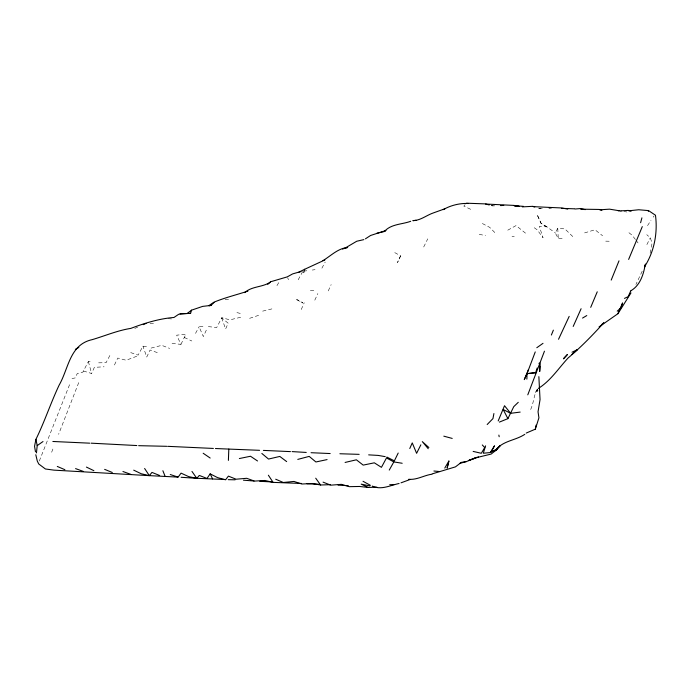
<?xml version="1.0" encoding="UTF-8"?>
<svg xmlns="http://www.w3.org/2000/svg" width="691" height="691" viewBox="0 0 691 691"><rect width="100%" height="100%" fill="white"/><g stroke="black" fill="none" stroke-linecap="round" stroke-linejoin="round"><path stroke-width="0.52" stroke-dasharray="3.46 2.59" d="M537.728 389.404L537.693 391.469L538.082 389.448M650.145 253.208L652.088 243.12L650.291 237.842L646.767 234.664M537.296 388.99C533.357 395.943 533.772 404.589 529.6 411.508M78.714 382.624L58.605 434.328M51.644 452.251L53.38 447.777M39.309 461.035L70.188 383.125M642.198 271.174L635.927 284.485M90.124 361.652L88.362 361.548L82.851 372.121L77.271 373.546L75.112 377.942L71.994 378.538M301.25 309.508L304.23 302.77M83.343 370.989L91.601 373.486L94.373 367.353L104.091 366.783M328.268 290.928L331.153 284.614M206.298 330.168L203.361 336.569L199.077 326.808L203.007 326.394M314.785 300.179L317.869 293.554M180.956 344.368L185.922 334.202L176.637 335.187L180.956 344.368L172.05 343.418M114.43 365.003L117.772 358.05L126.159 360.253L137.768 355.874M321.894 268.186L325.211 262.079M400.616 255.834L397.48 262.606L400.616 255.834L393.343 251.835M423.704 246.998L427.755 238.836M646.888 244.588L650.291 237.842M298.175 279.812L302.934 271.148M221.681 317.895L225.603 329.011L228.177 323.198L221.681 317.895L216.715 327.517L208.06 326.584M109.878 355.494L106.043 362.706L96.74 362.861M146.483 346.761L142.942 346.156L138.131 355.122L130.219 352.436M195.527 333.39L199.077 326.808M562.154 238.715L558.259 238.594L555.236 232.815L557.775 228.324L564.884 228.894L572.865 236.65M276.944 285.616L279.708 281.038M647.545 225.637L651.008 220.265M653.185 217.181L654.04 215.972M535.482 392.428L538.375 388.42M465.129 204.605L463.86 206.117L471.366 209.632M507.755 230.189L516.056 225.586L525.67 233.282M134.823 328.415L137.639 327.154M249.589 318.335L260.922 314.569M584.586 232.893L595.011 229.775L602.595 235.761M151.07 348.1L161.772 345.345L169.658 348.428M262.658 311.14L273.481 308.506M240.649 317.281L229.844 319.864L221.828 317.635M312.263 270.043L315.053 269.663M303.91 271.053L306.847 270.777M538.816 208.241L543.877 208.527M310.363 290.609L314.414 290.324M491.361 205.564L495.361 205.935M225.085 299.453L230.837 299.445M512.014 236.685L514.285 236.719M605.722 241.15L609.687 241.245M150.025 323.362L155.89 323.518M168.068 318.603L172.966 319.087M623.973 211.541L626.962 211.99M479.208 234.353L485.531 235.571M236.909 312.617L242.437 313.904M491.249 205.521L493.253 206.073M538.721 208.164L540.707 208.777M157.289 352.617L150.085 350.017L146.751 357.04L142.942 346.156M184.238 337.433L191.822 341M296.56 299.661L302.943 302.969L296.733 299.341M482.353 223.504L489.72 227.382L496.069 233.852M534.264 227.736L537.253 229.878L543.048 237.764L539.334 226.398L546.866 226.847L555.236 232.815M628.931 232.72L632.179 235.242L635.435 239.518M636.083 240.373L638.043 242.938M287.672 277.808L288.484 279.682M88.362 361.548L91.601 373.486M557.775 228.324L558.259 238.594M546.866 226.847L541.113 223.504L537.028 214.417L541.2 223.435L546.866 226.847"/><path stroke-width="1.04" d="M538.859 376.647L540.051 399.571L538.039 411.776L538.928 417.83L535.326 429.171L526.214 433.076M526.87 379.134L527.026 373.65L535.249 351.909M228.393 460.387L228.816 449.081L259.574 450.316M539.913 366.239L539.697 371.533L540.189 364.079M544.456 351.175L527.786 394.829M214.089 302.356L211.023 305.405L202.644 306.389L191.519 310.173L190.569 313.394L180.498 313.792L178.528 314.379L173.968 317.471C159.189 318.62 144.609 323.181 130.824 328.389C117.513 330.479 105.127 335.826 92.24 339.627C69.601 344.541 68.789 368.303 59.15 385.103C50.728 402.896 44.604 421.7 35.923 439.338L37.202 445.6L36.459 452.925M493.91 413.538L492.959 418.591L487.181 424.524M535.326 429.171L536.086 425.129M35.923 439.338L34.55 446.317L35.483 451.828M448.882 461.052L447.163 467.954L448.882 461.052L444.779 468.066M645.135 265.042C643.433 274.837 640.021 285.4 630.918 290.747M640.609 222.709L641.913 217.846M303.686 272.591L304.705 269.265L324.839 259.963M528.442 369.59L524.288 379.627L527.026 373.65L535.62 372.743L537.166 368.009M648.288 211.403L648.555 210.6L638.7 209.753L628.784 210.798M645.489 264.048L644.487 266.847C654.265 251.628 657.823 233.031 655.474 215.238L648.555 210.6M597.249 291.801L590.71 307.357M642.293 226.622L628.629 259.436M551.375 335.031L553.37 330.143M618.998 260.844L611.207 280.088M581.096 308.722L573.193 326.454M599.054 326.886L617.927 313.705L622.591 302.943L621.045 307.676L617.227 311.175M409.78 448.537L412.251 442.896L416.604 453.322L420.854 444.831M498.185 420.94L504.516 405.721L510.649 413.313L520.168 412.086M630.728 290.92L628.128 296.681L624.483 298.4M558.535 339.272L569.185 316.383M499.412 422.089L507.902 418.642L513.759 406.654L518.267 402.317M494.454 445.954L490.515 452.536L483.303 453.236L485.6 445.842M398.206 453.037L394.371 460.854L386.908 457.097M389.258 470.087L393.827 461.916L402.188 463.264M494.402 445.963L490.515 452.536L496.941 449.495L500.146 445.66L495.214 450.713C502.409 440.616 515.279 440.72 524.797 434.328M617.927 313.705L630.978 292.932M301.596 483.467L273.1 482.378L264.955 480.47L254.469 481.091L246.678 478.302L236.072 479.208L228.393 476.125L225.612 479.787L217.57 477.611L210.15 473.871L206.998 478.448L199.293 475.425L196.805 478.336L181.102 477.282M601.429 324.779L603.83 322.766C592.61 335.195 581.036 347.072 568.201 357.886C558.544 368.26 550.736 380.681 538.375 388.42M267.745 284.338L270.526 281.893M443.285 209.641C450.489 205.365 460.059 203.016 468.455 203.508M571.967 354.362L577.011 349.974M384.87 230.949C391.564 223.936 402.162 224.445 410.713 221.293M244.709 292.621C251.844 285.996 262.995 287.447 270.665 281.893M180.126 313.999L187.14 313.481L191.519 310.173M536.795 347.728L543.014 343.332M37.202 445.6L42.997 441.549M209.079 305.491L214.08 302.105M322.939 260.645C330.911 255.834 337.959 248.302 347.703 247.482L342.468 249.028M365.427 238.827L370.609 235.467L385.941 230.492L384.688 231.243M344.982 248.155L356.737 241.245L363.872 239.613M582.556 318.067L586.78 315.562M292.353 274.059L287.275 276.875L271.373 281.548M75.345 349.335L78.826 347.418M293.001 273.791L298.978 272.081L304.705 269.265M572.01 352.229L577.434 349.594M143.262 324.632L146.077 323.371M459.446 463.48L466.477 461.562L476.626 457.347L468.394 460.603L478.483 457.071L477.446 457.407L491.146 454.073L496.941 449.495L491.102 451.301M214.737 301.855C225.551 297.493 236.797 294.746 247.896 291.118M401.03 482.819L409.979 479.545M399.078 483.493C390.329 485.315 381.138 490.377 372.268 486.084M445.03 208.734L433.378 212.914C426.347 215.316 420.646 220.481 412.873 220.662L416.017 220.274M466.477 461.562L461.372 462.365L455.438 466.874L432.246 473.871M538.885 363.371L540.034 363.06M535.62 372.743L536.423 372.527L527.026 373.65M297.778 459.403L309.205 456.388L315.899 461.977L327.085 459.593M431.901 474.207C424.024 475.322 416.854 480.09 408.735 479.278M298.978 272.081L300.956 271.615M345.094 462.443L356.383 459.8L363.181 465.112L374.323 462.823L381.441 467.341L386.494 457.943L393.827 461.916M209.166 305.837L211.023 305.405M376.82 233.264L384.058 231.623M239.362 458.539L250.505 456.25L257.536 460.975M575.119 209.002L580.414 208.552L585.234 209.641M549.164 208.112L551.28 207.948M599.935 209.805L609.557 209.157L619.015 210.72M500.612 205.598L503.765 205.391M621.062 210.85L628.197 210.41L631.082 211.213M522.318 206.877L532.778 206.324L534.756 206.937M323.06 482.137L330.764 485.168L341.328 484.348L349.318 486.663L359.631 486.464L368.139 487.457L376.906 487.164M275.692 479.217L283.301 482.491L293.96 481.437L301.837 484.02L312.28 483.501L320.589 484.996L330.289 484.693M187.14 313.481L190.569 313.394M389.707 484.702L394.043 484.598M89.7 443.173L52.862 441.48M580.682 209.174L599.201 209.451L601.904 210.34M228.246 479.666L235.121 479.804M290.462 451.612L263.392 450.402M339.886 453.754L359.156 454.35M561.558 208.345L574.575 208.82M138.641 445.678L166.721 446.308M167.706 446.334L213.381 448.442M91.1 443.173L136.827 445.548M197.22 478.302L225.456 479.545M330.186 453.546L311.062 452.709M228.816 449.081L215.454 448.519M149.601 475.65L177.872 477.11M259.756 481.307L271.995 481.921M306.977 483.735L319.613 484.322M338.08 485.151L348.238 485.678M292.112 451.603L306.243 452.441M243.439 480.185L254.02 481.005M533.158 206.644L561.515 207.956L567.743 209.071M368.649 454.868L378.132 455.412L385.224 456.647M466.546 203.206L485.22 203.888L489.237 204.977M485.669 204.035L514 205.408L519.2 206.324M523.51 206.359L514.087 205.719L518.198 206.298M433.896 471.02L439.528 471.538M617.987 210.643L620.984 211.092M369.901 485.903L361.186 484.141L368.139 487.457M473.162 451.413L481.325 453.287L484.711 447.535L482.283 444.961M443.803 436.159L452.208 438.422M170.262 474.536L178.131 477.135L181.059 473.136L188.591 476.591L196.805 478.336L191.968 471.435M122.938 471.512L130.729 474.32M75.569 468.602L83.352 471.435M159.647 475.494L151.968 472.411L149.342 475.65L53.967 470.139L45.433 468.99L38.748 463.989L37.314 461.113L35.794 454.721M104.643 469.362L112.313 472.489M57.284 466.442L64.894 469.707M133.709 470.156L141.197 473.741L149.342 475.65L144.618 468.481M86.41 467.081L93.881 470.692M510.649 413.313L503.195 409.538L507.902 418.642M363.008 481.299L370.341 485.272M203.171 453.244L210.176 458.038M286.67 461.605L279.803 456.44L268.531 459.057L261.846 453.46M428.869 447.518L422.296 441.618L428.239 448.727M315.718 478.198L320.589 484.996M268.376 475.209L273.1 482.378M210.15 473.871L212.586 478.906M162.869 470.735L165.132 476.349M498.867 435.088L499.178 436.729M567.397 354.526L563.493 358.741L567.397 354.526"/></g></svg>
